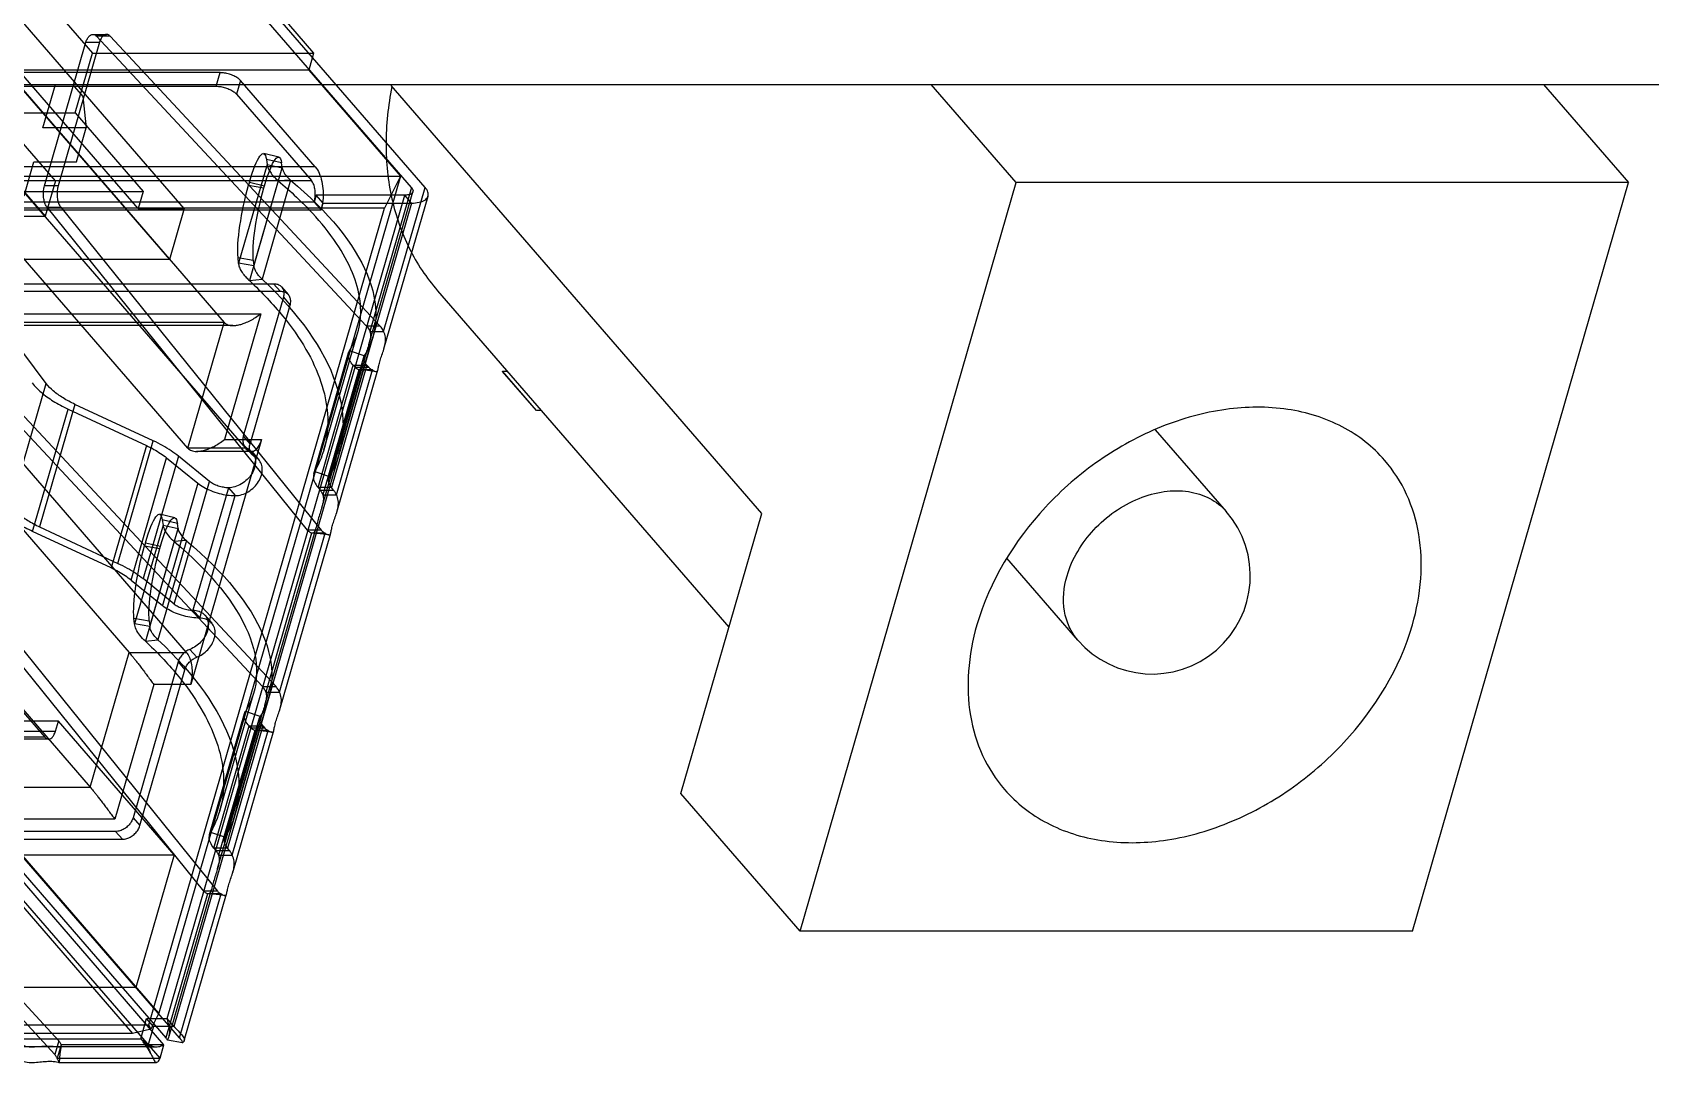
# Model space of a CAD drawing. Header units: millimetres. Extents: x -1 to 407, y -1 to 283.
# Drawn here: x 208.72 to 213.87, y 178.24 to 181.52 of the extents above; entities that cross this region are included whole.
import ezdxf

# ---------------------------------------------------------------- set-up
doc = ezdxf.new("R2010")
doc.units = ezdxf.units.MM
doc.header["$LTSCALE"] = 23.1
doc.layers.get('0').update_dxf_attribs({"linetype": 'CONTINUOUS'})
for name, color, linetype in [('001-PCB', 7, 'CONTINUOUS'), ('_198195', 7, 'CONTINUOUS'), ('_307065', 7, 'CONTINUOUS'), ('_439954', 7, 'CONTINUOUS')]:
    doc.layers.add(name, color=color, linetype=linetype)

msp = doc.modelspace()

# ---------------------------------------------------------------- linework, layer by layer
at = {"color": 6, "linetype": 'Continuous'}
for p, q in [((208.2048, 182.2621), (208.9084, 181.4496)), ((208.9084, 182.2621), (209.6121, 181.4496)), ((209.0543, 180.955), (208.1666, 181.98)), ((209.2005, 180.955), (208.3128, 181.98)), ((209.9235, 181.0222), (209.0943, 181.9797)), ((209.9668, 181.0222), (209.1376, 181.9797)), ((208.7909, 181.0426), (208.1198, 181.8176)), ((208.2659, 181.8176), (209.1536, 180.7926)), ((208.0548, 181.7425), (208.7584, 180.93)), ((208.3319, 181.7425), (209.3279, 180.5925)), ((208.7557, 181.0266), (208.8877, 181.4839)), ((208.931, 181.4839), (208.799, 181.0266)), ((208.8877, 181.4839), (208.931, 181.4839)), ((208.9093, 181.5089), (208.9526, 181.5089)), ((208.9211, 181.503), (209.7797, 180.582)), ((208.9644, 181.503), (208.9211, 181.503)), ((209.823, 180.582), (208.9644, 181.503)), ((208.8534, 181.2591), (208.9084, 181.4496)), ((208.9084, 181.4496), (209.6121, 181.4496)), ((209.6121, 181.4496), (209.5965, 181.3955)), ((209.5965, 181.3955), (206.1648, 181.3955)), ((209.3144, 181.3871), (206.5864, 181.3871)), ((209.3019, 181.3438), (209.3144, 181.3871)), ((209.5965, 181.3955), (209.8887, 181.058)), ((206.5739, 181.3438), (209.3019, 181.3438)), ((209.2122, 180.192), (208.2163, 181.342)), ((208.3992, 181.342), (209.3952, 180.192)), ((209.3793, 181.3621), (209.3668, 181.3188)), ((209.3668, 181.3188), (209.605, 181.0438)), ((209.6175, 181.0871), (209.3793, 181.3621)), ((208.3122, 181.2591), (208.8534, 181.2591)), ((208.8534, 181.2591), (209.07, 181.0091)), ((209.5012, 181.1185), (209.4532, 181.1294)), ((209.4618, 181.1113), (209.4642, 181.0951)), ((209.5098, 181.1004), (209.4618, 181.1113)), ((206.4571, 181.058), (209.8887, 181.058)), ((209.6175, 181.0871), (206.8029, 181.0871)), ((209.8887, 181.058), (209.12, 178.395)), ((209.4642, 181.0951), (209.3736, 180.7813)), ((209.4223, 180.7726), (209.5122, 181.0841)), ((209.4642, 181.0951), (209.5122, 181.0841)), ((209.5122, 181.0841), (209.5098, 181.1004)), ((209.8887, 181.058), (209.8375, 180.9556)), ((206.7904, 181.0438), (209.605, 181.0438)), ((208.7909, 181.0426), (208.2497, 181.0426)), ((208.5287, 181.0091), (209.07, 181.0091)), ((208.799, 181.0266), (208.7557, 181.0266)), ((208.7909, 181.0426), (208.7584, 180.93)), ((209.07, 181.0091), (209.0543, 180.955)), ((209.4079, 181.0384), (209.4053, 181.0292)), ((209.4053, 181.0292), (209.4539, 181.0206)), ((209.4079, 181.0384), (209.4559, 181.0275)), ((209.4997, 181.0429), (209.408, 180.7254)), ((209.5389, 181.0454), (209.4479, 180.7302)), ((209.4539, 181.0206), (209.4559, 181.0275)), ((209.5389, 181.0454), (209.4997, 181.0429)), ((209.7878, 180.5218), (209.9282, 181.0083)), ((209.9235, 181.0222), (209.7912, 180.5638)), ((209.8345, 180.5638), (209.9668, 181.0222)), ((209.8375, 180.9556), (206.5358, 180.9556)), ((209.5929, 179.9317), (208.7641, 180.9591)), ((208.7641, 180.9591), (208.8074, 180.9591)), ((208.8074, 180.9591), (209.6362, 179.9317)), ((209.0543, 180.955), (209.2005, 180.955)), ((209.0875, 178.3575), (209.8375, 180.9556)), ((209.2005, 180.955), (209.1536, 180.7926)), ((209.6142, 180.9755), (209.6358, 180.9505)), ((209.6421, 180.9722), (209.6204, 180.9972)), ((209.8361, 180.5087), (209.9763, 180.9945)), ((209.9235, 180.9722), (209.9019, 180.9972)), ((206.7341, 180.93), (208.7584, 180.93)), ((209.3736, 180.7813), (209.3717, 180.799)), ((209.3717, 180.799), (209.4203, 180.7904)), ((209.1536, 180.7926), (208.4662, 180.7926)), ((209.4223, 180.7726), (209.3736, 180.7813)), ((209.4203, 180.7904), (209.4223, 180.7726)), ((209.408, 180.7254), (209.4479, 180.7302)), ((209.485, 180.7157), (209.5067, 180.6907)), ((209.5103, 180.7052), (209.532, 180.6802)), ((208.0288, 180.6925), (209.0247, 179.5425)), ((209.2077, 179.5425), (208.2117, 180.6925)), ((209.5158, 180.6724), (209.5375, 180.6474)), ((206.7355, 180.62), (209.444, 180.62)), ((209.3279, 180.5925), (206.7493, 180.5925)), ((209.2122, 180.192), (209.3279, 180.5925)), ((209.444, 180.62), (209.3284, 180.2194)), ((209.3553, 180.5825), (206.7593, 180.5825)), ((208.7616, 180.398), (208.6464, 180.5521)), ((209.6447, 180.1869), (209.7527, 180.5611)), ((209.6928, 180.1732), (209.8007, 180.547)), ((209.7797, 180.582), (209.823, 180.582)), ((209.7912, 180.5638), (209.8345, 180.5638)), ((209.6125, 180.1108), (209.7236, 180.4955)), ((209.6155, 180.1178), (209.7264, 180.5017)), ((209.7734, 180.4856), (209.7264, 180.5017)), ((209.6261, 180.0671), (209.7384, 180.4559)), ((209.6378, 180.0021), (209.7687, 180.4556)), ((209.7558, 180.4413), (209.6412, 180.0442)), ((209.6606, 180.0969), (209.7716, 180.4816)), ((209.6626, 180.1017), (209.7734, 180.4856)), ((209.7817, 180.4559), (209.6694, 180.0671)), ((209.6845, 180.0442), (209.7991, 180.4413)), ((209.6861, 179.9891), (209.8167, 180.4415)), ((209.7451, 180.4488), (209.7384, 180.4559)), ((209.7384, 180.4559), (209.7817, 180.4559)), ((209.7884, 180.4488), (209.7451, 180.4488)), ((209.7991, 180.4413), (209.7558, 180.4413)), ((209.7817, 180.4559), (209.7884, 180.4488)), ((208.6491, 180.0083), (208.7616, 180.398)), ((208.5899, 180.3555), (209.4492, 179.4336)), ((209.4925, 179.4336), (208.6332, 180.3555)), ((208.7181, 179.9272), (208.8306, 180.3169)), ((208.8525, 180.3317), (208.74, 179.942)), ((208.8306, 180.3169), (209.0801, 180.2007)), ((209.102, 180.2155), (208.8525, 180.3317)), ((207.9159, 180.2513), (208.901, 179.1138)), ((209.12, 178.395), (207.5557, 180.2012)), ((209.0801, 180.2007), (208.9676, 179.811)), ((208.9895, 179.8258), (209.102, 180.2155)), ((209.3952, 180.192), (209.2122, 180.192)), ((209.4464, 180.2194), (209.2214, 179.44)), ((209.4139, 180.1819), (209.2397, 180.1819)), ((209.3284, 180.2194), (209.4464, 180.2194)), ((209.3882, 180.2304), (209.4099, 180.2054)), ((209.3937, 180.1976), (209.4154, 180.1726)), ((209.4244, 180.1657), (209.4027, 180.1907)), ((209.4163, 180.1803), (209.4379, 180.1553)), ((207.472, 180.1363), (209.0363, 178.33)), ((209.0316, 179.772), (209.1441, 180.1617)), ((209.1821, 180.1668), (209.0696, 179.7771)), ((209.1441, 180.1617), (209.2433, 180.081)), ((209.2812, 180.0861), (209.1821, 180.1668)), ((209.2433, 180.081), (209.1308, 179.6913)), ((209.1687, 179.6964), (209.2812, 180.0861)), ((209.6155, 180.1178), (209.6626, 180.1017)), ((209.3408, 180.0662), (209.3625, 180.0412)), ((209.6261, 180.0671), (209.6326, 180.059)), ((209.6694, 180.0671), (209.6261, 180.0671)), ((209.6326, 180.059), (209.6759, 180.059)), ((209.6412, 180.0442), (209.6845, 180.0442)), ((209.6759, 180.059), (209.6694, 180.0671)), ((209.17, 179.971), (209.122, 179.9819)), ((208.9676, 179.811), (208.7181, 179.9272)), ((208.74, 179.942), (208.9895, 179.8258)), ((209.133, 179.9476), (209.0424, 179.6338)), ((209.091, 179.6252), (209.181, 179.9367)), ((209.1306, 179.9638), (209.133, 179.9476)), ((209.1786, 179.9529), (209.1306, 179.9638)), ((209.133, 179.9476), (209.181, 179.9367)), ((209.181, 179.9367), (209.1786, 179.9529)), ((209.4565, 179.3742), (209.6187, 179.9361)), ((209.6058, 179.9217), (209.4599, 179.4163)), ((209.5032, 179.4163), (209.6491, 179.9217)), ((209.5048, 179.3612), (209.6667, 179.9219)), ((209.6362, 179.9317), (209.5929, 179.9317)), ((209.6491, 179.9217), (209.6058, 179.9217)), ((209.0767, 179.8909), (209.074, 179.8817)), ((209.074, 179.8817), (209.1227, 179.8731)), ((209.0767, 179.8909), (209.1247, 179.88)), ((209.1684, 179.8954), (209.0768, 179.5779)), ((209.2077, 179.898), (209.1167, 179.5828)), ((209.1227, 179.8731), (209.1247, 179.88)), ((209.2077, 179.898), (209.1684, 179.8954)), ((208.2585, 179.8479), (208.7564, 179.273)), ((209.2627, 178.783), (208.4329, 179.8116)), ((208.4762, 179.8116), (209.306, 178.783)), ((209.0316, 179.772), (209.1308, 179.6913)), ((209.1687, 179.6964), (209.0696, 179.7771)), ((209.2283, 179.6765), (209.25, 179.6515)), ((209.0424, 179.6338), (209.0404, 179.6515)), ((209.0404, 179.6515), (209.0891, 179.6429)), ((209.091, 179.6252), (209.0424, 179.6338)), ((209.0891, 179.6429), (209.091, 179.6252)), ((209.2663, 179.6606), (209.2879, 179.6356)), ((209.0768, 179.5779), (209.1167, 179.5828)), ((208.901, 179.1138), (209.0247, 179.5425)), ((209.0247, 179.5425), (209.2077, 179.5425)), ((209.1809, 179.5123), (209.2026, 179.4873)), ((209.2184, 179.552), (209.24, 179.527)), ((209.1034, 179.44), (208.9797, 179.0113)), ((209.2214, 179.44), (209.1034, 179.44)), ((209.3135, 179.0394), (209.4215, 179.4136)), ((209.4492, 179.4336), (209.4925, 179.4336)), ((209.4599, 179.4163), (209.5032, 179.4163)), ((209.136, 178.2942), (208.1834, 179.3942)), ((208.2005, 179.4034), (209.1423, 178.3159)), ((209.1856, 178.3159), (208.2438, 179.4034)), ((209.3616, 179.0257), (209.4695, 179.3995)), ((208.7999, 179.3237), (208.0855, 179.3237)), ((209.1235, 178.2509), (208.1709, 179.3509)), ((208.7906, 179.2913), (208.7999, 179.3237)), ((209.168, 178.8987), (208.7999, 179.3237)), ((209.2813, 178.9633), (209.3923, 179.348)), ((209.2843, 178.9703), (209.3951, 179.3542)), ((209.2949, 178.9196), (209.4072, 179.3085)), ((209.3065, 178.8547), (209.4375, 179.3082)), ((209.3293, 178.9494), (209.4404, 179.3341)), ((209.3314, 178.9542), (209.4422, 179.3382)), ((209.4505, 179.3085), (209.3382, 178.9196)), ((209.4422, 179.3382), (209.3951, 179.3542)), ((209.4138, 179.3014), (209.4072, 179.3085)), ((209.4072, 179.3085), (209.4505, 179.3085)), ((209.4505, 179.3085), (209.4571, 179.3014)), ((207.9031, 179.2819), (208.8009, 178.3061)), ((208.7564, 179.273), (208.0419, 179.273)), ((208.7689, 179.2663), (208.0544, 179.2663)), ((208.0761, 179.2913), (208.7906, 179.2913)), ((209.4246, 179.2938), (209.3099, 178.8967)), ((209.3532, 178.8967), (209.4679, 179.2938)), ((209.3548, 178.8416), (209.4854, 179.294)), ((209.4571, 179.3014), (209.4138, 179.3014)), ((209.4679, 179.2938), (209.4246, 179.2938)), ((208.7884, 178.2628), (207.8906, 179.2386)), ((208.2937, 179.1138), (208.901, 179.1138)), ((208.9797, 179.0113), (208.3724, 179.0113)), ((209.0377, 179.0162), (209.0594, 178.9912)), ((208.9819, 178.9729), (209.0036, 178.9479)), ((209.2843, 178.9703), (209.3314, 178.9542)), ((208.4535, 178.8987), (209.168, 178.8987)), ((209.0461, 178.4766), (208.6781, 178.9016)), ((209.168, 178.8987), (209.0461, 178.4766)), ((209.2949, 178.9196), (209.3013, 178.9116)), ((209.3382, 178.9196), (209.2949, 178.9196)), ((209.3013, 178.9116), (209.3446, 178.9116)), ((209.3099, 178.8967), (209.3532, 178.8967)), ((209.3446, 178.9116), (209.3382, 178.9196)), ((209.2746, 178.7742), (209.1423, 178.3159)), ((209.1524, 178.3209), (209.2875, 178.7885)), ((209.1856, 178.3159), (209.3179, 178.7742)), ((209.2005, 178.307), (209.3354, 178.7744)), ((209.306, 178.783), (209.2627, 178.783)), ((209.3179, 178.7742), (209.2746, 178.7742)), ((209.0461, 178.4766), (208.3316, 178.4766)), ((209.1023, 178.3525), (209.0807, 178.3775)), ((209.12, 178.395), (209.0944, 178.3438)), ((209.1673, 178.3525), (209.1456, 178.3775)), ((209.0363, 178.33), (205.7346, 178.33)), ((205.7858, 178.3575), (209.0875, 178.3575)), ((209.0944, 178.3438), (209.0363, 178.33)), ((209.0944, 178.3438), (209.0875, 178.3575)), ((209.1638, 178.3565), (209.1712, 178.3484)), ((208.8009, 178.3061), (208.7884, 178.2628)), ((208.8086, 178.2942), (208.7961, 178.2509)), ((209.136, 178.2942), (208.8086, 178.2942)), ((209.0619, 178.3125), (209.0836, 178.2875)), ((209.0836, 178.2875), (209.1124, 178.2875)), ((209.1235, 178.2509), (209.136, 178.2942)), ((209.1947, 178.3004), (209.1468, 178.3081)), ((208.7961, 178.2509), (209.1235, 178.2509)), ((208.8015, 178.2375), (209.1124, 178.2375))]:
    msp.add_line(p, q, dxfattribs=at)
at = {"color": 7, "linetype": 'Continuous'}
for p, q in [((209.6142, 180.9755), (206.7996, 180.9755)), ((209.1456, 178.3775), (209.9019, 180.9972)), ((209.9235, 180.9722), (209.1673, 178.3525)), ((209.6204, 180.9972), (209.6142, 180.9755)), ((209.9019, 180.9972), (209.6204, 180.9972)), ((209.6358, 180.9505), (209.6421, 180.9722)), ((209.6421, 180.9722), (209.9235, 180.9722)), ((206.8212, 180.9505), (209.6358, 180.9505)), ((206.7787, 180.7157), (209.485, 180.7157)), ((209.5067, 180.6907), (206.8003, 180.6907)), ((209.5158, 180.6724), (209.3882, 180.2304)), ((209.4099, 180.2054), (209.5375, 180.6474)), ((209.3408, 180.0662), (209.2283, 179.6765)), ((209.25, 179.6515), (209.3625, 180.0412)), ((209.1809, 179.5123), (209.0377, 179.0162)), ((209.0594, 178.9912), (209.2026, 179.4873)), ((208.9819, 178.9729), (208.4839, 178.9729)), ((208.5056, 178.9479), (209.0036, 178.9479)), ((209.0619, 178.3125), (209.0807, 178.3775)), ((209.0807, 178.3775), (209.1456, 178.3775)), ((209.1023, 178.3525), (209.0836, 178.2875)), ((209.1673, 178.3525), (209.1023, 178.3525)), ((207.9794, 178.3125), (209.0619, 178.3125)), ((209.0836, 178.2875), (208.001, 178.2875))]:
    msp.add_line(p, q, dxfattribs=at)
at = {"color": 6, "linetype": 'Continuous'}
for points in [[(209.8109, 180.4356), (209.7831, 180.4393), (209.7575, 180.4412)], [(209.6609, 179.9161), (209.6332, 179.9197), (209.6075, 179.9216)], [(209.4797, 179.2882), (209.4519, 179.2918), (209.4262, 179.2937)], [(209.3297, 178.7685), (209.3019, 178.7722), (209.2762, 178.7741)], [(208.8087, 178.2908), (208.8048, 178.265), (208.8027, 178.238)], [(209.0945, 178.2649), (209.0837, 178.2847), (209.0701, 178.303)]]:
    msp.add_lwpolyline(points, dxfattribs=at)
at = {"color": 6, "linetype": 'Continuous', "extrusion": (0, 0, -1)}
for centre, major_axis, ratio, start_param, end_param in [((209.4183, 180.9579), (0.0348, 0.1716), 0.166237, -1.11632, 0.431172), ((209.4663, 180.9469), (0.0348, 0.1716), 0.166237, -1.116317, 0.431172), ((209.4157, 180.9487), (0.0348, 0.1716), 0.166237, -2.663807, -1.116315), ((209.4643, 180.9401), (0.0348, 0.1716), 0.166237, -2.663806, -1.116317), ((208.361, 180.9681), (-1.3914, 0.408), 0.401419, 2.402419, 2.551909), ((208.361, 180.9681), (-1.4394, 0.4221), 0.401419, 8.685604, 9.533878), ((208.2502, 180.5842), (-1.3949, 0.3959), 0.464593, 2.406182, 2.555672), ((208.2502, 180.5842), (-1.443, 0.4096), 0.464593, 8.689367, 9.537641), ((209.0871, 179.8104), (0.0348, 0.1716), 0.166237, -1.11632, 0.431172), ((209.135, 179.7995), (0.0348, 0.1716), 0.166237, -1.116317, 0.431172), ((209.0844, 179.8012), (0.0348, 0.1716), 0.166237, -2.663807, -1.116315), ((209.1331, 179.7926), (0.0348, 0.1716), 0.166237, -2.663806, -1.116317), ((208.0298, 179.8206), (-1.3914, 0.408), 0.401419, 2.402419, 3.250693), ((208.0298, 179.8206), (-1.4394, 0.4221), 0.401419, 2.402419, 3.250693), ((207.9189, 179.4367), (-1.443, 0.4096), 0.464593, 2.406182, 3.254456)]:
    msp.add_ellipse(centre, major_axis=major_axis, ratio=ratio, start_param=start_param, end_param=end_param, dxfattribs=at)
at = {"color": 6, "linetype": 'Continuous'}
for points, knots in [([(208.8877, 181.4839), (208.8889, 181.4881), (208.8917, 181.4954), (208.8979, 181.5043), (208.9057, 181.5093), (208.9146, 181.5087), (208.9191, 181.5051), (208.9211, 181.503)], [0, 0, 0, 0, 0.266298, 0.484654, 0.659098, 0.817146, 1, 1, 1, 1]), ([(208.9644, 181.503), (208.9624, 181.5051), (208.9579, 181.5087), (208.949, 181.5093), (208.9412, 181.5043), (208.935, 181.4954), (208.9322, 181.4881), (208.931, 181.4839)], [0, 0, 0, 0, 0.182873, 0.34093, 0.51538, 0.733731, 1, 1, 1, 1]), ([(209.3793, 181.3621), (209.3768, 181.3651), (209.3701, 181.3707), (209.3581, 181.3774), (209.344, 181.3827), (209.3293, 181.3862), (209.3192, 181.3871), (209.3144, 181.3871)], [0, 0, 0, 0, 0.165167, 0.362077, 0.577641, 0.795783, 1, 1, 1, 1]), ([(209.3019, 181.3438), (209.3067, 181.3438), (209.3168, 181.3429), (209.3315, 181.3394), (209.3456, 181.334), (209.3576, 181.3274), (209.3643, 181.3218), (209.3668, 181.3188)], [0, 0, 0, 0, 0.204244, 0.4224, 0.637962, 0.834856, 1, 1, 1, 1]), ([(209.4642, 181.0951), (209.4648, 181.0909), (209.4674, 181.0821), (209.4745, 181.0694), (209.481, 181.0613), (209.4847, 181.0573)], [0, 0, 0, 0, 0.290817, 0.621858, 1, 1, 1, 1]), ([(209.4997, 181.0429), (209.4978, 181.0444), (209.4943, 181.0475), (209.4893, 181.0523), (209.4862, 181.0556), (209.4847, 181.0573)], [0, 0, 0, 0, 0.347014, 0.680418, 1, 1, 1, 1]), ([(209.5122, 181.0841), (209.5127, 181.081), (209.5147, 181.0745), (209.52, 181.0651), (209.5249, 181.0591), (209.5277, 181.0561)], [0, 0, 0, 0, 0.290658, 0.621767, 1, 1, 1, 1]), ([(209.5277, 181.0561), (209.5288, 181.0549), (209.5311, 181.0525), (209.5349, 181.0489), (209.5375, 181.0466), (209.5389, 181.0454)], [0, 0, 0, 0, 0.319411, 0.652816, 1, 1, 1, 1]), ([(209.6175, 181.0871), (209.6226, 181.0813), (209.6312, 181.0664), (209.6392, 181.0404), (209.643, 181.0108), (209.6423, 180.9802), (209.6386, 180.9601), (209.6358, 180.9505)], [0, 0, 0, 0, 0.163304, 0.357047, 0.570769, 0.790178, 1, 1, 1, 1]), ([(208.7641, 180.9591), (208.7617, 180.9621), (208.7576, 180.9696), (208.7538, 180.9825), (208.752, 180.9971), (208.7525, 181.0121), (208.7543, 181.0219), (208.7557, 181.0266)], [0, 0, 0, 0, 0.165473, 0.360035, 0.5733, 0.791486, 1, 1, 1, 1]), ([(208.799, 181.0266), (208.7976, 181.0219), (208.7958, 181.0121), (208.7953, 180.9971), (208.7971, 180.9825), (208.8009, 180.9696), (208.805, 180.9621), (208.8074, 180.9591)], [0, 0, 0, 0, 0.208539, 0.426739, 0.640002, 0.834548, 1, 1, 1, 1]), ([(209.6142, 180.9755), (209.6155, 180.9803), (209.6174, 180.9904), (209.6178, 181.0057), (209.6159, 181.0205), (209.6118, 181.0335), (209.6075, 181.0409), (209.605, 181.0438)], [0, 0, 0, 0, 0.209848, 0.429271, 0.642992, 0.836718, 1, 1, 1, 1]), ([(209.9235, 181.0222), (209.9255, 181.0199), (209.9286, 181.0154), (209.9289, 181.007), (209.9228, 181.0009), (209.9134, 180.9978), (209.906, 180.9972), (209.9019, 180.9972)], [0, 0, 0, 0, 0.198634, 0.352139, 0.513086, 0.726001, 1, 1, 1, 1]), ([(209.9235, 180.9722), (209.9318, 180.9722), (209.9466, 180.9734), (209.9654, 180.9796), (209.9775, 180.9918), (209.9771, 181.0087), (209.9707, 181.0176), (209.9668, 181.0222)], [0, 0, 0, 0, 0.274029, 0.486947, 0.647888, 0.801387, 1, 1, 1, 1]), ([(209.7264, 180.5017), (209.7406, 180.5249), (209.7619, 180.5771), (209.7642, 180.6645), (209.7378, 180.756), (209.6848, 180.85), (209.6363, 180.9095), (209.6085, 180.9396)], [0, 0, 0, 0, 0.167652, 0.338946, 0.528937, 0.747669, 1, 1, 1, 1]), ([(209.3933, 180.7408), (209.3897, 180.7451), (209.3834, 180.7538), (209.3765, 180.7675), (209.3741, 180.7768), (209.3736, 180.7813)], [0, 0, 0, 0, 0.373598, 0.704842, 1, 1, 1, 1]), ([(209.437, 180.7419), (209.4343, 180.7452), (209.4295, 180.7518), (209.4244, 180.7622), (209.4227, 180.7693), (209.4223, 180.7726)], [0, 0, 0, 0, 0.37223, 0.703575, 1, 1, 1, 1]), ([(209.3933, 180.7408), (209.3948, 180.739), (209.3978, 180.7355), (209.4027, 180.7304), (209.4062, 180.727), (209.408, 180.7254)], [0, 0, 0, 0, 0.320608, 0.654, 1, 1, 1, 1]), ([(209.4479, 180.7302), (209.4466, 180.7315), (209.444, 180.734), (209.4403, 180.7379), (209.438, 180.7406), (209.437, 180.7419)], [0, 0, 0, 0, 0.345831, 0.679222, 1, 1, 1, 1]), ([(209.3279, 180.5925), (209.3293, 180.5909), (209.3327, 180.5879), (209.3391, 180.5847), (209.3471, 180.5828), (209.3566, 180.5822), (209.3679, 180.5833), (209.3809, 180.5862), (209.3956, 180.5913), (209.4115, 180.5986), (209.428, 180.6082), (209.4387, 180.6158), (209.444, 180.62)], [0, 0, 0, 0, 0.050334, 0.104956, 0.167422, 0.240919, 0.328318, 0.43191, 0.553149, 0.691294, 0.842032, 1, 1, 1, 1]), ([(209.5142, 180.6127), (209.5413, 180.5793), (209.5886, 180.5127), (209.6382, 180.4073), (209.6607, 180.3041), (209.6545, 180.2052), (209.631, 180.1452), (209.6155, 180.1178)], [0, 0, 0, 0, 0.240438, 0.454279, 0.646115, 0.82423, 1, 1, 1, 1]), ([(209.7912, 180.5638), (209.7927, 180.5594), (209.7938, 180.5489), (209.791, 180.5323), (209.7855, 180.5141), (209.7794, 180.4953), (209.7741, 180.4773), (209.7703, 180.4616), (209.7674, 180.4502), (209.7632, 180.4417), (209.7579, 180.441), (209.7558, 180.4413)], [0, 0, 0, 0, 0.10468, 0.232993, 0.37937, 0.533006, 0.67988, 0.804246, 0.894626, 0.952425, 1, 1, 1, 1]), ([(209.7797, 180.582), (209.7812, 180.5804), (209.7841, 180.5768), (209.788, 180.5707), (209.7902, 180.5662), (209.7912, 180.5638)], [0, 0, 0, 0, 0.303776, 0.637359, 1, 1, 1, 1]), ([(209.7991, 180.4413), (209.8023, 180.4394), (209.8065, 180.4357), (209.8161, 180.4357), (209.8173, 180.4457), (209.8198, 180.4565), (209.8237, 180.4719), (209.8295, 180.4887), (209.8358, 180.5068), (209.8406, 180.5255), (209.8415, 180.5452), (209.8376, 180.558), (209.8345, 180.5638)], [0, 0, 0, 0, 0.07588, 0.112509, 0.162027, 0.244341, 0.352206, 0.476098, 0.606352, 0.737351, 0.867016, 1, 1, 1, 1]), ([(209.8345, 180.5638), (209.8335, 180.5662), (209.8313, 180.5707), (209.8274, 180.5768), (209.8245, 180.5804), (209.823, 180.582)], [0, 0, 0, 0, 0.362641, 0.696224, 1, 1, 1, 1]), ([(209.7384, 180.4559), (209.7338, 180.4609), (209.7264, 180.4706), (209.7211, 180.4873), (209.7239, 180.4977), (209.7264, 180.5017)], [0, 0, 0, 0, 0.40014, 0.718386, 1, 1, 1, 1]), ([(209.7558, 180.4413), (209.7546, 180.4418), (209.752, 180.443), (209.7484, 180.4456), (209.7462, 180.4477), (209.7451, 180.4488)], [0, 0, 0, 0, 0.310646, 0.64253, 1, 1, 1, 1]), ([(209.7734, 180.4856), (209.7718, 180.483), (209.77, 180.4762), (209.7737, 180.4654), (209.7786, 180.4592), (209.7817, 180.4559)], [0, 0, 0, 0, 0.278976, 0.596623, 1, 1, 1, 1]), ([(209.7884, 180.4488), (209.7895, 180.4477), (209.7917, 180.4456), (209.7953, 180.443), (209.7979, 180.4418), (209.7991, 180.4413)], [0, 0, 0, 0, 0.35747, 0.689354, 1, 1, 1, 1]), ([(208.7169, 180.3997), (208.725, 180.3889), (208.7459, 180.3679), (208.7844, 180.3403), (208.8144, 180.3244), (208.8306, 180.3169)], [0, 0, 0, 0, 0.284912, 0.621752, 1, 1, 1, 1]), ([(208.8525, 180.3317), (208.8396, 180.3378), (208.8156, 180.3505), (208.7847, 180.3725), (208.768, 180.3894), (208.7616, 180.398)], [0, 0, 0, 0, 0.378248, 0.715088, 1, 1, 1, 1]), ([(209.0801, 180.2007), (209.0882, 180.1969), (209.1036, 180.1891), (209.125, 180.1761), (209.1381, 180.1666), (209.1441, 180.1617)], [0, 0, 0, 0, 0.355251, 0.690161, 1, 1, 1, 1]), ([(209.1821, 180.1668), (209.1746, 180.1729), (209.1582, 180.1848), (209.1314, 180.2011), (209.1121, 180.2108), (209.102, 180.2155)], [0, 0, 0, 0, 0.309839, 0.644749, 1, 1, 1, 1]), ([(209.2122, 180.192), (209.2136, 180.1904), (209.2171, 180.1874), (209.2235, 180.1842), (209.2315, 180.1822), (209.241, 180.1817), (209.2523, 180.1827), (209.2653, 180.1857), (209.2799, 180.1907), (209.2958, 180.1981), (209.3123, 180.2077), (209.3231, 180.2153), (209.3284, 180.2194)], [0, 0, 0, 0, 0.050334, 0.104956, 0.167422, 0.240919, 0.328318, 0.43191, 0.553149, 0.691294, 0.842032, 1, 1, 1, 1]), ([(209.3952, 180.192), (209.3982, 180.1885), (209.4049, 180.1826), (209.4185, 180.181), (209.4307, 180.1885), (209.4402, 180.2019), (209.4446, 180.2131), (209.4464, 180.2194)], [0, 0, 0, 0, 0.186516, 0.344902, 0.517523, 0.734269, 1, 1, 1, 1]), ([(209.2433, 180.081), (209.2492, 180.0761), (209.2629, 180.0672), (209.2858, 180.0564), (209.311, 180.048), (209.3368, 180.0426), (209.3541, 180.0412), (209.3625, 180.0412)], [0, 0, 0, 0, 0.180092, 0.381549, 0.593411, 0.803546, 1, 1, 1, 1]), ([(209.3408, 180.0662), (209.3355, 180.0662), (209.3246, 180.0673), (209.3087, 180.0714), (209.2939, 180.0775), (209.285, 180.083), (209.2812, 180.0861)], [0, 0, 0, 0, 0.249284, 0.513113, 0.770143, 1, 1, 1, 1]), ([(209.6155, 180.1178), (209.6129, 180.1132), (209.6098, 180.1018), (209.6144, 180.0836), (209.6217, 180.0726), (209.6261, 180.0671)], [0, 0, 0, 0, 0.290707, 0.611146, 1, 1, 1, 1]), ([(209.6694, 180.0671), (209.6665, 180.0709), (209.6617, 180.0784), (209.6587, 180.0908), (209.6608, 180.0985), (209.6626, 180.1017)], [0, 0, 0, 0, 0.3864, 0.707337, 1, 1, 1, 1]), ([(209.6412, 180.0442), (209.6427, 180.0398), (209.6438, 180.0293), (209.641, 180.0127), (209.6355, 179.9945), (209.6294, 179.9757), (209.6242, 179.9577), (209.6203, 179.942), (209.6174, 179.9306), (209.6132, 179.9222), (209.6079, 179.9214), (209.6058, 179.9217)], [0, 0, 0, 0, 0.104686, 0.233, 0.379372, 0.533, 0.679866, 0.804227, 0.894609, 0.952419, 1, 1, 1, 1]), ([(209.6326, 180.059), (209.6337, 180.0576), (209.6358, 180.0546), (209.6387, 180.0496), (209.6404, 180.0461), (209.6412, 180.0442)], [0, 0, 0, 0, 0.311268, 0.644865, 1, 1, 1, 1]), ([(209.6491, 179.9217), (209.6524, 179.9198), (209.6565, 179.9161), (209.6661, 179.9162), (209.6673, 179.9262), (209.6698, 179.9369), (209.6737, 179.9523), (209.6795, 179.9691), (209.6858, 179.9872), (209.6906, 180.0059), (209.6915, 180.0256), (209.6876, 180.0384), (209.6845, 180.0442)], [0, 0, 0, 0, 0.075885, 0.11253, 0.162058, 0.244368, 0.352226, 0.47611, 0.606354, 0.737344, 0.867008, 1, 1, 1, 1]), ([(209.6845, 180.0442), (209.6837, 180.0461), (209.682, 180.0496), (209.6791, 180.0546), (209.677, 180.0576), (209.6759, 180.059)], [0, 0, 0, 0, 0.355133, 0.688728, 1, 1, 1, 1]), ([(208.7181, 179.9272), (208.7019, 179.9347), (208.6719, 179.9506), (208.6334, 179.9781), (208.6125, 179.9992), (208.6044, 180.01)], [0, 0, 0, 0, 0.378248, 0.715088, 1, 1, 1, 1]), ([(208.6491, 180.0083), (208.6555, 179.9997), (208.6722, 179.9828), (208.7031, 179.9608), (208.7271, 179.9481), (208.74, 179.942)], [0, 0, 0, 0, 0.284912, 0.621752, 1, 1, 1, 1]), ([(209.133, 179.9476), (209.1338, 179.9417), (209.1383, 179.9292), (209.1508, 179.9116), (209.162, 179.9008), (209.1684, 179.8954)], [0, 0, 0, 0, 0.276836, 0.607962, 1, 1, 1, 1]), ([(209.181, 179.9367), (209.1816, 179.9323), (209.185, 179.923), (209.1945, 179.91), (209.2029, 179.902), (209.2077, 179.898)], [0, 0, 0, 0, 0.275908, 0.607024, 1, 1, 1, 1]), ([(209.6058, 179.9217), (209.6043, 179.9223), (209.6011, 179.9239), (209.5968, 179.9274), (209.5942, 179.9302), (209.5929, 179.9317)], [0, 0, 0, 0, 0.305002, 0.636528, 1, 1, 1, 1]), ([(209.6362, 179.9317), (209.6375, 179.9302), (209.6401, 179.9274), (209.6444, 179.9239), (209.6476, 179.9223), (209.6491, 179.9217)], [0, 0, 0, 0, 0.363472, 0.694998, 1, 1, 1, 1]), ([(208.9895, 179.8258), (208.9996, 179.8211), (209.0189, 179.8113), (209.0457, 179.7951), (209.0621, 179.7832), (209.0696, 179.7771)], [0, 0, 0, 0, 0.355251, 0.690161, 1, 1, 1, 1]), ([(209.0316, 179.772), (209.0256, 179.7769), (209.0125, 179.7864), (208.9911, 179.7994), (208.9757, 179.8072), (208.9676, 179.811)], [0, 0, 0, 0, 0.309839, 0.644749, 1, 1, 1, 1]), ([(209.25, 179.6515), (209.2416, 179.6515), (209.2243, 179.6529), (209.1985, 179.6583), (209.1733, 179.6667), (209.1504, 179.6775), (209.1367, 179.6864), (209.1308, 179.6913)], [0, 0, 0, 0, 0.196473, 0.406619, 0.618481, 0.819926, 1, 1, 1, 1]), ([(209.1687, 179.6964), (209.1725, 179.6933), (209.1814, 179.6878), (209.1962, 179.6817), (209.2121, 179.6776), (209.223, 179.6765), (209.2283, 179.6765)], [0, 0, 0, 0, 0.229857, 0.486887, 0.750716, 1, 1, 1, 1]), ([(209.0768, 179.5779), (209.0704, 179.5837), (209.0594, 179.5954), (209.0473, 179.6143), (209.0431, 179.6276), (209.0424, 179.6338)], [0, 0, 0, 0, 0.386554, 0.717776, 1, 1, 1, 1]), ([(209.1167, 179.5828), (209.112, 179.5872), (209.1037, 179.596), (209.0946, 179.6104), (209.0916, 179.6204), (209.091, 179.6252)], [0, 0, 0, 0, 0.385692, 0.716937, 1, 1, 1, 1]), ([(209.0768, 179.5779), (209.1125, 179.5445), (209.177, 179.4774), (209.2544, 179.3703), (209.3058, 179.2636), (209.3294, 179.1591), (209.3236, 179.0589), (209.3, 178.998), (209.2843, 178.9703)], [0, 0, 0, 0, 0.212267, 0.402214, 0.570933, 0.722001, 0.861988, 1, 1, 1, 1]), ([(209.0247, 179.5425), (209.0263, 179.5407), (209.0296, 179.5368), (209.0349, 179.5304), (209.041, 179.5228), (209.048, 179.5139), (209.056, 179.5038), (209.0647, 179.4924), (209.0742, 179.4799), (209.0841, 179.4666), (209.0939, 179.4533), (209.1003, 179.4444), (209.1034, 179.44)], [0, 0, 0, 0, 0.05404, 0.118339, 0.193726, 0.281006, 0.380714, 0.492618, 0.615378, 0.745325, 0.875784, 1, 1, 1, 1]), ([(209.2214, 179.44), (209.2235, 179.4472), (209.2263, 179.4623), (209.2268, 179.4852), (209.224, 179.5074), (209.2179, 179.5269), (209.2115, 179.5381), (209.2077, 179.5425)], [0, 0, 0, 0, 0.209849, 0.429272, 0.642992, 0.836718, 1, 1, 1, 1]), ([(209.4599, 179.4163), (209.4615, 179.4119), (209.4625, 179.4014), (209.4597, 179.3848), (209.4543, 179.3666), (209.4481, 179.3478), (209.4429, 179.3298), (209.439, 179.3141), (209.4361, 179.3027), (209.4319, 179.2943), (209.4267, 179.2935), (209.4246, 179.2938)], [0, 0, 0, 0, 0.104686, 0.233, 0.379372, 0.533, 0.679866, 0.804227, 0.894609, 0.952419, 1, 1, 1, 1]), ([(209.4492, 179.4336), (209.4506, 179.4321), (209.4533, 179.4287), (209.4569, 179.4228), (209.459, 179.4186), (209.4599, 179.4163)], [0, 0, 0, 0, 0.305706, 0.639308, 1, 1, 1, 1]), ([(209.4679, 179.2938), (209.4711, 179.2919), (209.4753, 179.2882), (209.4848, 179.2883), (209.4861, 179.2983), (209.4886, 179.309), (209.4924, 179.3244), (209.4983, 179.3412), (209.5045, 179.3593), (209.5093, 179.378), (209.5103, 179.3977), (209.5063, 179.4105), (209.5032, 179.4163)], [0, 0, 0, 0, 0.075885, 0.11253, 0.162058, 0.244368, 0.352226, 0.47611, 0.606354, 0.737344, 0.867008, 1, 1, 1, 1]), ([(209.5032, 179.4163), (209.5023, 179.4186), (209.5002, 179.4228), (209.4966, 179.4287), (209.4939, 179.4321), (209.4925, 179.4336)], [0, 0, 0, 0, 0.360692, 0.694294, 1, 1, 1, 1]), ([(209.4072, 179.3085), (209.4026, 179.3134), (209.3952, 179.3232), (209.3899, 179.3398), (209.3926, 179.3502), (209.3951, 179.3542)], [0, 0, 0, 0, 0.400141, 0.718386, 1, 1, 1, 1]), ([(209.4422, 179.3382), (209.4406, 179.3355), (209.4388, 179.3288), (209.4424, 179.318), (209.4474, 179.3117), (209.4505, 179.3085)], [0, 0, 0, 0, 0.278976, 0.596623, 1, 1, 1, 1]), ([(208.7564, 179.273), (208.7584, 179.2706), (208.7629, 179.2667), (208.772, 179.2657), (208.7801, 179.2706), (208.7864, 179.2796), (208.7893, 179.2871), (208.7906, 179.2913)], [0, 0, 0, 0, 0.186487, 0.344879, 0.517506, 0.734259, 1, 1, 1, 1]), ([(209.4246, 179.2938), (209.4233, 179.2943), (209.4207, 179.2956), (209.4171, 179.2981), (209.4149, 179.3002), (209.4138, 179.3014)], [0, 0, 0, 0, 0.31064, 0.642521, 1, 1, 1, 1]), ([(209.4571, 179.3014), (209.4582, 179.3002), (209.4604, 179.2981), (209.464, 179.2956), (209.4666, 179.2943), (209.4679, 179.2938)], [0, 0, 0, 0, 0.357483, 0.689362, 1, 1, 1, 1]), ([(208.901, 179.1138), (208.9025, 179.112), (208.9058, 179.1081), (208.9111, 179.1017), (208.9173, 179.0941), (208.9243, 179.0852), (208.9322, 179.0751), (208.941, 179.0637), (208.9505, 179.0512), (208.9603, 179.0379), (208.9701, 179.0246), (208.9766, 179.0157), (208.9797, 179.0113)], [0, 0, 0, 0, 0.05404, 0.118339, 0.193726, 0.281006, 0.380714, 0.492618, 0.615378, 0.745325, 0.875784, 1, 1, 1, 1]), ([(209.2949, 178.9196), (209.2904, 178.9251), (209.2831, 178.9361), (209.2786, 178.9543), (209.2816, 178.9657), (209.2843, 178.9703)], [0, 0, 0, 0, 0.38892, 0.709238, 1, 1, 1, 1]), ([(209.3382, 178.9196), (209.3352, 178.9234), (209.3304, 178.9309), (209.3275, 178.9433), (209.3296, 178.9511), (209.3314, 178.9542)], [0, 0, 0, 0, 0.3864, 0.707337, 1, 1, 1, 1]), ([(209.3099, 178.8967), (209.3115, 178.8923), (209.3125, 178.8818), (209.3097, 178.8652), (209.3043, 178.847), (209.2981, 178.8282), (209.2929, 178.8102), (209.289, 178.7945), (209.2861, 178.7831), (209.2819, 178.7746), (209.2767, 178.7739), (209.2746, 178.7742)], [0, 0, 0, 0, 0.10468, 0.232993, 0.37937, 0.533006, 0.67988, 0.804246, 0.894626, 0.952425, 1, 1, 1, 1]), ([(209.3013, 178.9116), (209.3024, 178.9102), (209.3046, 178.9071), (209.3075, 178.9022), (209.3091, 178.8986), (209.3099, 178.8967)], [0, 0, 0, 0, 0.311271, 0.644869, 1, 1, 1, 1]), ([(209.3179, 178.7742), (209.3211, 178.7723), (209.3253, 178.7686), (209.3348, 178.7686), (209.3361, 178.7786), (209.3386, 178.7894), (209.3424, 178.8048), (209.3483, 178.8216), (209.3545, 178.8397), (209.3593, 178.8584), (209.3603, 178.8781), (209.3563, 178.8909), (209.3532, 178.8967)], [0, 0, 0, 0, 0.07588, 0.112509, 0.162027, 0.244341, 0.352206, 0.476098, 0.606352, 0.737351, 0.867016, 1, 1, 1, 1]), ([(209.3532, 178.8967), (209.3524, 178.8986), (209.3508, 178.9022), (209.3479, 178.9071), (209.3457, 178.9102), (209.3446, 178.9116)], [0, 0, 0, 0, 0.355131, 0.688729, 1, 1, 1, 1]), ([(209.2746, 178.7742), (209.2731, 178.7748), (209.2703, 178.7762), (209.2663, 178.7792), (209.2639, 178.7817), (209.2627, 178.783)], [0, 0, 0, 0, 0.307655, 0.63934, 1, 1, 1, 1]), ([(209.306, 178.783), (209.3072, 178.7817), (209.3096, 178.7792), (209.3136, 178.7762), (209.3165, 178.7748), (209.3179, 178.7742)], [0, 0, 0, 0, 0.36066, 0.692345, 1, 1, 1, 1]), ([(209.1468, 178.3081), (209.1505, 178.3142), (209.1556, 178.3284), (209.1536, 178.3526), (209.1486, 178.3687), (209.1456, 178.3775)], [0, 0, 0, 0, 0.295013, 0.611996, 1, 1, 1, 1]), ([(209.1673, 178.3525), (209.1734, 178.3461), (209.1841, 178.3351), (209.1963, 178.3217), (209.2031, 178.3083), (209.1975, 178.3021), (209.1947, 178.3004)], [0, 0, 0, 0, 0.402927, 0.684318, 0.851682, 1, 1, 1, 1]), ([(208.6841, 178.2942), (208.6876, 178.2919), (208.6966, 178.2886), (208.7118, 178.2872), (208.7291, 178.2878), (208.7474, 178.2891), (208.7653, 178.2898), (208.7812, 178.2892), (208.794, 178.2882), (208.8023, 178.2869), (208.8092, 178.2888), (208.8089, 178.2926), (208.8086, 178.2942)], [0, 0, 0, 0, 0.096233, 0.214656, 0.351162, 0.494694, 0.636085, 0.762106, 0.861267, 0.927929, 0.963384, 1, 1, 1, 1]), ([(208.8009, 178.3061), (208.8021, 178.3048), (208.8043, 178.3023), (208.8068, 178.2983), (208.8081, 178.2956), (208.8086, 178.2942)], [0, 0, 0, 0, 0.366482, 0.699094, 1, 1, 1, 1]), ([(209.0619, 178.3125), (209.0686, 178.3074), (209.0808, 178.2983), (209.0995, 178.2883), (209.1189, 178.2866), (209.1304, 178.2913), (209.136, 178.2942)], [0, 0, 0, 0, 0.310098, 0.556764, 0.768565, 1, 1, 1, 1]), ([(209.0836, 178.2875), (209.0876, 178.2795), (209.0942, 178.265), (209.1023, 178.2499), (209.1084, 178.2363), (209.1197, 178.2403), (209.1215, 178.247), (209.1235, 178.2509)], [0, 0, 0, 0, 0.353708, 0.60651, 0.744377, 0.82715, 1, 1, 1, 1]), ([(209.1468, 178.3081), (209.1463, 178.31), (209.1448, 178.3127), (209.143, 178.315), (209.1423, 178.3159)], [0, 0, 0, 0, 0.633315, 1, 1, 1, 1]), ([(209.1856, 178.3159), (209.187, 178.3142), (209.1896, 178.3109), (209.1927, 178.3057), (209.1942, 178.3021), (209.1947, 178.3004)], [0, 0, 0, 0, 0.366002, 0.69843, 1, 1, 1, 1]), ([(208.6716, 178.2509), (208.677, 178.2464), (208.6903, 178.2395), (208.7127, 178.2368), (208.7353, 178.2385), (208.7564, 178.2409), (208.7741, 178.2421), (208.7889, 178.2406), (208.7961, 178.2393), (208.8038, 178.2365), (208.7997, 178.2446), (208.7978, 178.2476), (208.7961, 178.2509)], [0, 0, 0, 0, 0.1406, 0.292784, 0.449664, 0.594751, 0.71893, 0.813233, 0.874721, 0.900483, 0.924621, 1, 1, 1, 1]), ([(208.7961, 178.2509), (208.7956, 178.2523), (208.7943, 178.255), (208.7918, 178.259), (208.7896, 178.2615), (208.7884, 178.2628)], [0, 0, 0, 0, 0.300906, 0.633518, 1, 1, 1, 1])]:
    msp.add_open_spline(points, degree=3, knots=knots, dxfattribs=at)
at = {"color": 7, "linetype": 'Continuous'}
for points, knots in [([(209.485, 180.7157), (209.4893, 180.7157), (209.4978, 180.7145), (209.5086, 180.7082), (209.5158, 180.698), (209.5183, 180.6854), (209.5171, 180.6767), (209.5158, 180.6724)], [0, 0, 0, 0, 0.20694, 0.398676, 0.586626, 0.784264, 1, 1, 1, 1]), ([(209.5375, 180.6474), (209.5387, 180.6517), (209.54, 180.6604), (209.5374, 180.673), (209.5303, 180.6832), (209.5194, 180.6895), (209.511, 180.6907), (209.5067, 180.6907)], [0, 0, 0, 0, 0.215736, 0.413374, 0.601324, 0.79306, 1, 1, 1, 1]), ([(209.3882, 180.2304), (209.3871, 180.2264), (209.3858, 180.2183), (209.3877, 180.2066), (209.3935, 180.1968), (209.3995, 180.1923), (209.4027, 180.1907)], [0, 0, 0, 0, 0.272612, 0.523767, 0.761561, 1, 1, 1, 1]), ([(209.4027, 180.1907), (209.4076, 180.1882), (209.4166, 180.1815), (209.4253, 180.1668), (209.4281, 180.1492), (209.4263, 180.1372), (209.4245, 180.1312)], [0, 0, 0, 0, 0.238439, 0.476233, 0.727388, 1, 1, 1, 1]), ([(209.4244, 180.1657), (209.4211, 180.1673), (209.4151, 180.1718), (209.4094, 180.1816), (209.4075, 180.1933), (209.4087, 180.2014), (209.4099, 180.2054)], [0, 0, 0, 0, 0.238439, 0.476233, 0.727388, 1, 1, 1, 1]), ([(209.4245, 180.1312), (209.4225, 180.1241), (209.4161, 180.1102), (209.4017, 180.0923), (209.3833, 180.078), (209.3626, 180.0686), (209.3479, 180.0662), (209.3408, 180.0662)], [0, 0, 0, 0, 0.195347, 0.401193, 0.609452, 0.811382, 1, 1, 1, 1]), ([(209.4462, 180.1062), (209.4479, 180.1122), (209.4498, 180.1242), (209.4469, 180.1418), (209.4383, 180.1565), (209.4293, 180.1632), (209.4244, 180.1657)], [0, 0, 0, 0, 0.272612, 0.523767, 0.761561, 1, 1, 1, 1]), ([(209.3625, 180.0412), (209.3696, 180.0412), (209.3843, 180.0436), (209.4049, 180.053), (209.4233, 180.0673), (209.4378, 180.0852), (209.4441, 180.0991), (209.4462, 180.1062)], [0, 0, 0, 0, 0.188618, 0.390548, 0.598807, 0.804653, 1, 1, 1, 1]), ([(209.2283, 179.6765), (209.2348, 179.6765), (209.2474, 179.6746), (209.2637, 179.6651), (209.2744, 179.6499), (209.2783, 179.6311), (209.2764, 179.618), (209.2745, 179.6115)], [0, 0, 0, 0, 0.20694, 0.398676, 0.586626, 0.784264, 1, 1, 1, 1]), ([(209.2962, 179.5865), (209.2981, 179.593), (209.3, 179.6061), (209.2961, 179.6249), (209.2854, 179.6401), (209.2691, 179.6496), (209.2564, 179.6515), (209.25, 179.6515)], [0, 0, 0, 0, 0.215736, 0.413374, 0.601324, 0.79306, 1, 1, 1, 1]), ([(209.2745, 179.6115), (209.2727, 179.6051), (209.267, 179.5923), (209.2541, 179.5753), (209.2377, 179.5614), (209.225, 179.5546), (209.2184, 179.552)], [0, 0, 0, 0, 0.239692, 0.491926, 0.748444, 1, 1, 1, 1]), ([(209.24, 179.527), (209.2466, 179.5296), (209.2594, 179.5364), (209.2758, 179.5503), (209.2886, 179.5673), (209.2943, 179.5801), (209.2962, 179.5865)], [0, 0, 0, 0, 0.251556, 0.508074, 0.760308, 1, 1, 1, 1]), ([(209.2184, 179.552), (209.214, 179.5503), (209.2055, 179.5458), (209.1945, 179.5365), (209.186, 179.5252), (209.1822, 179.5166), (209.1809, 179.5123)], [0, 0, 0, 0, 0.251556, 0.508074, 0.760308, 1, 1, 1, 1]), ([(209.2026, 179.4873), (209.2038, 179.4916), (209.2076, 179.5002), (209.2162, 179.5115), (209.2271, 179.5208), (209.2356, 179.5253), (209.24, 179.527)], [0, 0, 0, 0, 0.239692, 0.491926, 0.748444, 1, 1, 1, 1]), ([(209.0377, 179.0162), (209.0363, 179.0115), (209.0321, 179.0022), (209.0225, 178.9902), (209.0102, 178.9807), (208.9964, 178.9744), (208.9866, 178.9729), (208.9819, 178.9729)], [0, 0, 0, 0, 0.195347, 0.401193, 0.609452, 0.811382, 1, 1, 1, 1]), ([(209.0036, 178.9479), (209.0083, 178.9479), (209.0181, 178.9494), (209.0318, 178.9557), (209.0441, 178.9652), (209.0538, 178.9772), (209.058, 178.9865), (209.0594, 178.9912)], [0, 0, 0, 0, 0.188618, 0.390548, 0.598807, 0.804653, 1, 1, 1, 1])]:
    msp.add_open_spline(points, degree=3, knots=knots, dxfattribs=at)
at = {"layer": '001-PCB', "color": 7, "linetype": 'Continuous'}
msp.add_line((189.7132, 181.3496), (226.5193, 181.3496), dxfattribs=at)
at = {"layer": '_198195', "color": 7, "linetype": 'Continuous'}
for p, q in [((210.2128, 180.4368), (210.2127, 180.4366)), ((210.321, 180.3116), (210.2127, 180.4366)), ((210.3211, 180.3118), (210.2128, 180.4368)), ((210.2128, 180.4368), (210.2285, 180.4368)), ((210.3211, 180.3118), (210.321, 180.3116)), ((210.3369, 180.3116), (210.321, 180.3116)), ((210.3367, 180.3118), (210.3211, 180.3118))]:
    msp.add_line(p, q, dxfattribs=at)
at = {"layer": '_307065', "color": 7, "linetype": 'Continuous'}
for p, q in [((208.7509, 181.2115), (208.7908, 181.3496)), ((208.8445, 181.3496), (208.8776, 181.3115)), ((208.8776, 181.3115), (208.8884, 181.2115)), ((208.8884, 181.2115), (208.7509, 181.2115)), ((208.8572, 181.1032), (208.8884, 181.2115)), ((208.6906, 180.995), (208.7218, 181.1032)), ((208.7218, 181.1032), (208.8572, 181.1032))]:
    msp.add_line(p, q, dxfattribs=at)
at = {"layer": '_439954', "color": 7, "linetype": 'Continuous'}
for p, q in [((211.0383, 179.984), (209.8584, 181.3465)), ((211.8475, 181.0371), (211.5769, 181.3496)), ((213.5254, 181.3496), (213.7961, 181.0371)), ((211.16, 178.6556), (211.8475, 181.0371)), ((213.7961, 181.0371), (211.8475, 181.0371)), ((213.1086, 178.6556), (213.7961, 181.0371)), ((210.0063, 180.6934), (210.9339, 179.6222)), ((212.5165, 179.9907), (212.2913, 180.2507)), ((210.7811, 179.0931), (211.0383, 179.984)), ((212.044, 179.5815), (211.8184, 179.8421)), ((211.16, 178.6556), (210.7811, 179.0931)), ((213.1086, 178.6556), (211.16, 178.6556))]:
    msp.add_line(p, q, dxfattribs=at)
msp.add_arc((212.2802, 179.7861), 0.3125, 220.8937, 40.8916, dxfattribs=at)
for points, knots in [([(209.8612, 181.3429), (209.8492, 181.2826), (209.8364, 181.1627), (209.8543, 180.987), (209.9096, 180.8268), (209.9709, 180.7342), (210.0063, 180.6933)], [0, 0, 0, 0, 0.268111, 0.521853, 0.764135, 1, 1, 1, 1]), ([(213.0203, 180.1535), (213.0016, 180.1751), (212.9596, 180.2152), (212.8597, 180.2796), (212.7081, 180.3263), (212.5083, 180.3237), (212.303, 180.2664), (212.1071, 180.1591), (211.8832, 179.9656), (211.7628, 179.7686), (211.7227, 179.6298)], [0, 0, 0, 0, 0.052004, 0.104808, 0.215071, 0.334629, 0.463543, 0.59917, 0.737218, 1, 1, 1, 1]), ([(213.1084, 179.6298), (213.1222, 179.6778), (213.1402, 179.7737), (213.135, 179.9161), (213.0963, 180.0463), (213.0484, 180.1211), (213.0203, 180.1535)], [0, 0, 0, 0, 0.270975, 0.525646, 0.76673, 1, 1, 1, 1]), ([(212.0096, 179.7861), (212.0252, 179.8403), (212.0875, 179.9424), (212.2078, 180.0267), (212.3164, 180.0572), (212.3945, 180.0581), (212.4644, 180.0367), (212.5018, 180.0076), (212.5165, 179.9907)], [0, 0, 0, 0, 0.263322, 0.535955, 0.665137, 0.784944, 0.895436, 1, 1, 1, 1]), ([(212.044, 179.5815), (212.033, 179.5942), (212.0143, 179.6234), (211.9936, 179.6928), (211.9992, 179.75), (212.0096, 179.7861)], [0, 0, 0, 0, 0.234005, 0.47589, 1, 1, 1, 1]), ([(211.7227, 179.6298), (211.7089, 179.5819), (211.6908, 179.486), (211.6961, 179.3436), (211.7348, 179.2134), (211.7827, 179.1386), (211.8108, 179.1062)], [0, 0, 0, 0, 0.270975, 0.525646, 0.76673, 1, 1, 1, 1]), ([(211.8108, 179.1062), (211.8295, 179.0845), (211.8715, 179.0445), (211.9713, 178.9801), (212.123, 178.9334), (212.3228, 178.936), (212.5281, 178.9933), (212.724, 179.1006), (212.9479, 179.2941), (213.0683, 179.491), (213.1084, 179.6298)], [0, 0, 0, 0, 0.052004, 0.104808, 0.215071, 0.334629, 0.463543, 0.59917, 0.737218, 1, 1, 1, 1])]:
    msp.add_open_spline(points, degree=3, knots=knots, dxfattribs=at)

doc.saveas('drawing.dxf')
